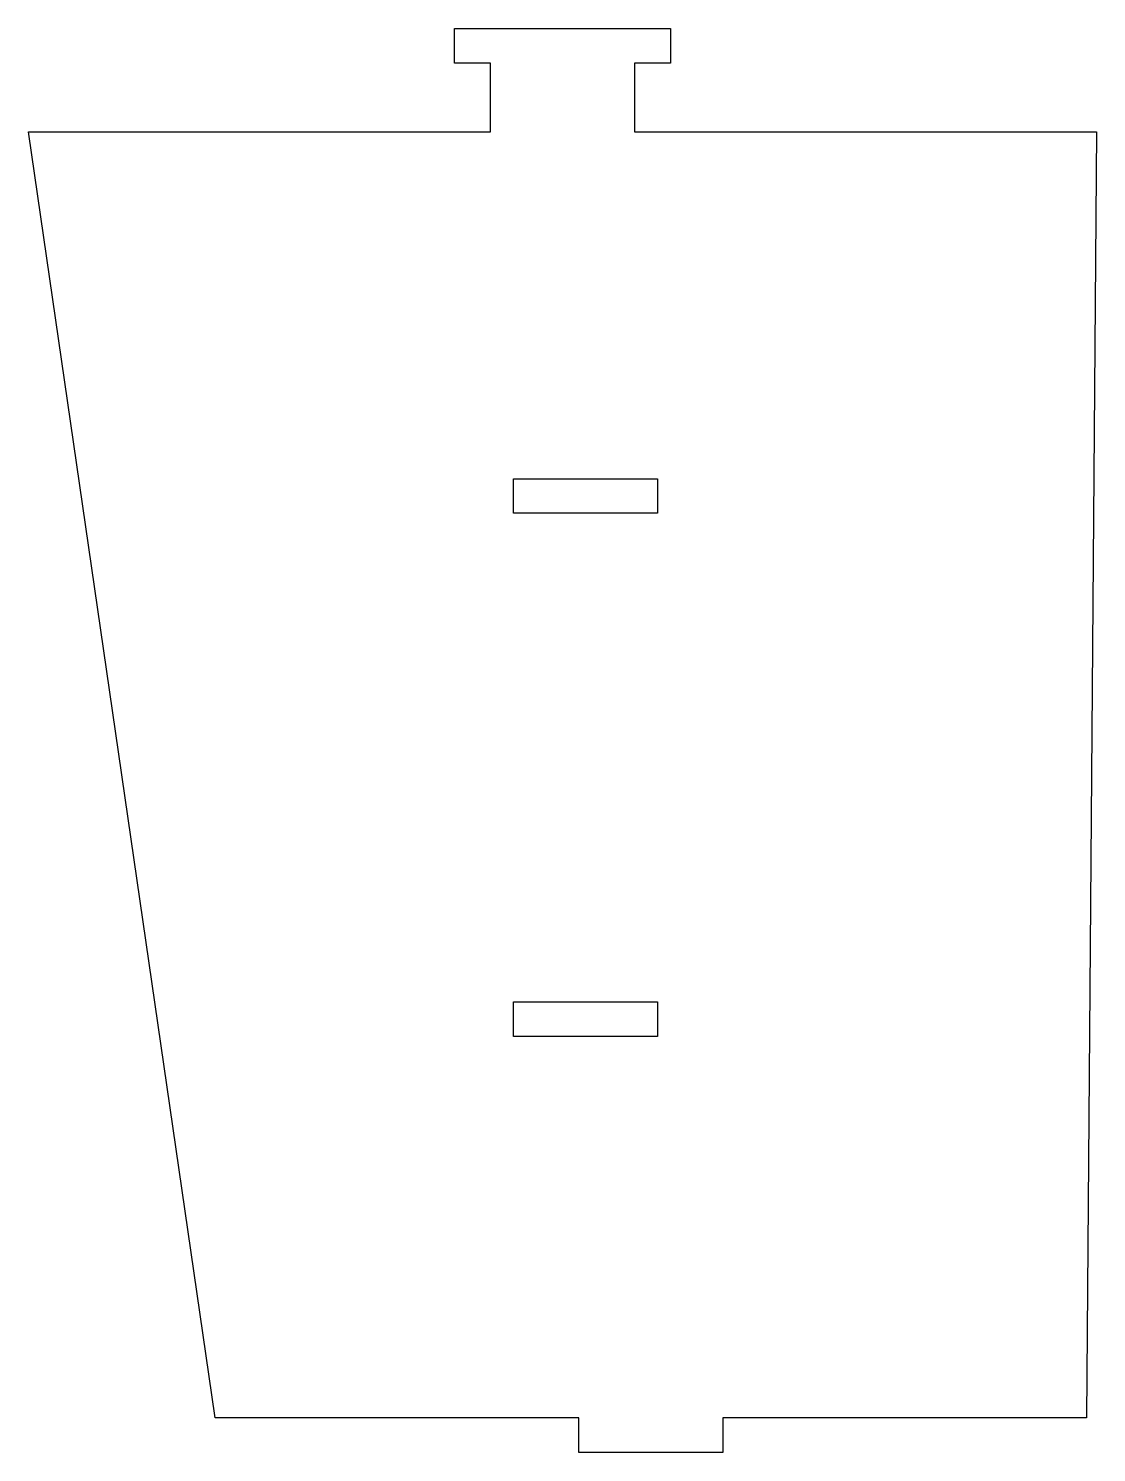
# Model space of a CAD drawing. Header units: millimetres. Extents: x 3615 to 3709, y 1314 to 1440.
import ezdxf

# ---------------------------------------------------------------- set-up
doc = ezdxf.new("R2010")
doc.units = ezdxf.units.MM

msp = doc.modelspace()

# ---------------------------------------------------------------- linework, layer by layer
at = {"color": 254, "true_color": 0xcad1ee, "extrusion": (-7.42783e-07, 5.63501e-17, -1)}
for p, q in [((3652.74, 1436.72, 0.89), (3652.74, 1439.77, 0.89)), ((3652.74, 1439.77, 0.89), (3671.79, 1439.77, 0.89)), ((3671.79, 1439.77, 0.89), (3671.79, 1436.72, 0.89)), ((3655.91, 1436.72, 0.89), (3652.74, 1436.72, 0.89)), ((3655.91, 1430.63, 0.89), (3655.91, 1436.72, 0.89)), ((3671.79, 1436.72, 0.89), (3668.61, 1436.72, 0.89)), ((3668.61, 1436.72, 0.89), (3668.61, 1430.63, 0.89)), ((3615.1, 1430.63, 0.89), (3655.91, 1430.63, 0.89)), ((3631.6, 1317.05, 0.89), (3615.1, 1430.63, 0.89)), ((3668.61, 1430.63, 0.89), (3709.43, 1430.63, 0.89)), ((3709.43, 1430.63, 0.89), (3708.55, 1317.05, 0.89)), ((3657.95, 1399.99, 0.89), (3670.65, 1399.99, 0.89)), ((3657.95, 1396.95, 0.89), (3657.95, 1399.99, 0.89)), ((3670.65, 1399.99, 0.89), (3670.65, 1396.95, 0.89)), ((3670.65, 1396.95, 0.89), (3657.95, 1396.95, 0.89)), ((3657.95, 1353.79, 0.89), (3670.65, 1353.79, 0.89)), ((3657.95, 1350.74, 0.89), (3657.95, 1353.79, 0.89)), ((3670.65, 1353.79, 0.89), (3670.65, 1350.74, 0.89)), ((3670.65, 1350.74, 0.89), (3657.95, 1350.74, 0.89)), ((3663.72, 1317.05, 0.89), (3631.6, 1317.05, 0.89)), ((3663.72, 1314, 0.89), (3663.72, 1317.05, 0.89)), ((3708.55, 1317.05, 0.89), (3676.42, 1317.05, 0.89)), ((3676.42, 1317.05, 0.89), (3676.42, 1314, 0.89)), ((3676.42, 1314, 0.89), (3663.72, 1314, 0.89))]:
    msp.add_line(p, q, dxfattribs=at)

doc.saveas('drawing.dxf')
